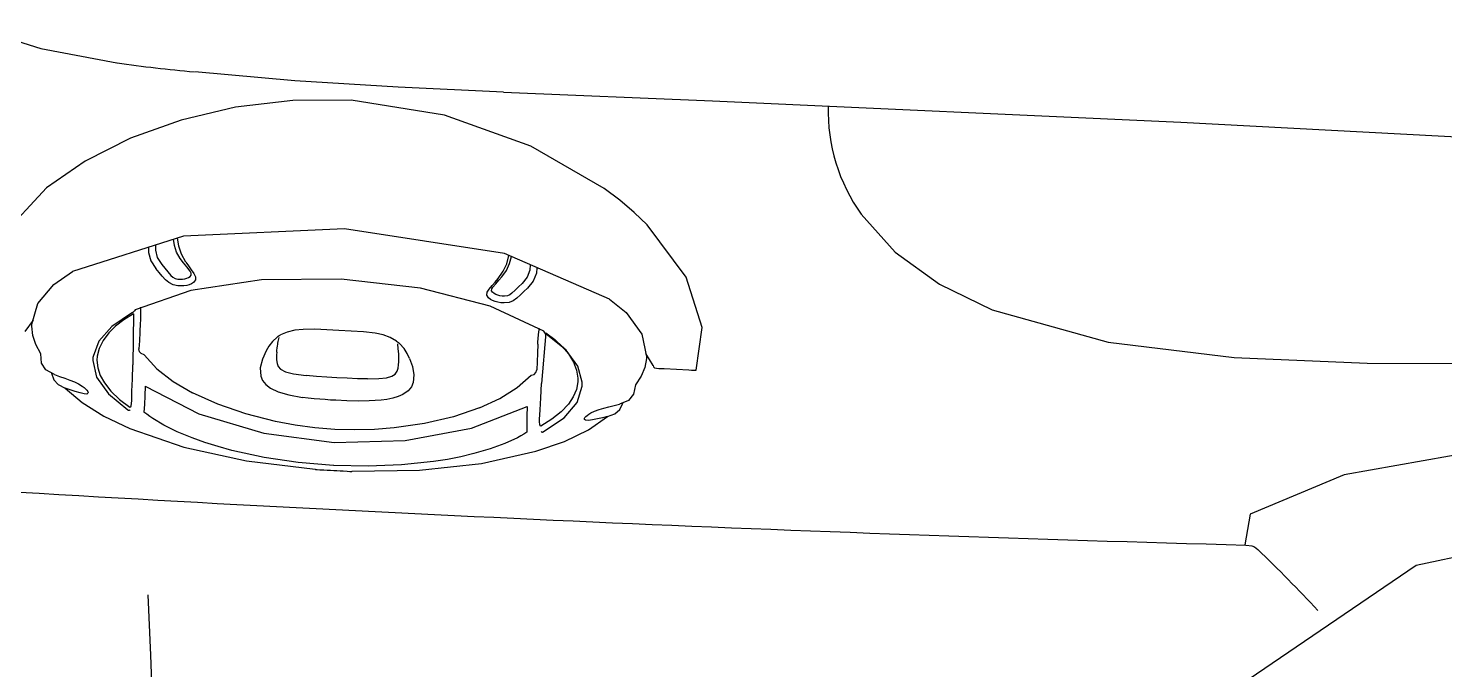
# Model space of a CAD drawing. Header units: millimetres. Extents: x 793 to 3159, y 750 to 2095.
# Drawn here: x 1316.5 to 1316.7007, y 992.8704 to 992.9613 of the extents above; entities that cross this region are included whole.
import ezdxf

# ---------------------------------------------------------------- set-up
doc = ezdxf.new("R2010")
doc.units = ezdxf.units.MM
doc.linetypes.add('XR-CASETA$0$CONTINUA', pattern=[0])
doc.layers.add('XR-CASETA$0$A-AUTOS', color=8, linetype='Continuous')

# ---------------------------------------------------------------- blocks, each defined once
blk = doc.blocks.new('XR-CASETA$0$A$C75246685')
for p, q in [((-4.831012972572466, -0.6136948384710479), (-4.851348362572366, -0.5158420484711144)), ((-4.893972562572457, -0.6466576384709981), (-4.890111792572383, -0.5802381084710931)), ((-4.859704072572526, -0.620457838471026), (-4.859524932572526, -0.6038742784710678)), ((-4.847519012572433, -0.6025687384710352), (-4.843881622572439, -0.6238066784710269)), ((-4.780651032572563, -0.6887058184709929), (-4.831012972572466, -0.6136948384710479)), ((-4.860594882572398, -0.6392835184710464), (-4.859704072572526, -0.6204587484710089)), ((-4.843881622572439, -0.6238066784710269), (-4.83837350257238, -0.6371526284710001)), ((-4.83837350257238, -0.6371526284710001), (-4.83406870257238, -0.6379645484710466)), ((-4.834027502572439, -0.637796088471049), (-4.833895362572433, -0.6368965884710464)), ((-4.83391611257241, -0.6369594584710115), (-4.833761692572465, -0.636593238471022)), ((-4.833759252572577, -0.6365886684710347), (-4.833385102572378, -0.6361162484710406)), ((-4.862889502572557, -0.6571541584710019), (-4.860594882572398, -0.6392835184710464)), ((-4.897388092572442, -0.7129811784709262), (-4.893972562572457, -0.6466576384709981)), ((-4.867579132572359, -0.6735347684710007), (-4.862889502572557, -0.6571541584710019)), ((-4.871263822572359, -0.6810040984709929), (-4.867579132572359, -0.6735347684710007)), ((-4.875814002572382, -0.6872493684709582), (-4.871263822572359, -0.6810040984709929)), ((-4.881214082572455, -0.6920227784709994), (-4.875814002572382, -0.6872493684709582)), ((-4.898820892572416, -0.7425926884709213), (-4.89738779257243, -0.7129811784709262)), ((-4.865301612572352, -0.7146237884709592), (-4.87243875257252, -0.7168784284709488)), ((-4.859240512572454, -0.7155208584709671), (-4.865301612572352, -0.7146237884709592)), ((-4.859298802572425, -0.7165524984709748), (-4.859279272572507, -0.716208878470951)), ((-4.859279272572507, -0.716208878470951), (-4.859260042572373, -0.7158649384709577)), ((-4.859260042572373, -0.7158649384709577), (-4.859240512572454, -0.7155211584709776)), ((-4.87243875257252, -0.7168784284709488), (-4.879885652572397, -0.7223512984709544)), ((-4.859498082572486, -0.7200560684709388), (-4.859298802572425, -0.7165523484709695)), ((-4.859519132572472, -0.7204277784709632), (-4.859497772572581, -0.7200562284709521)), ((-4.879885652572397, -0.7223512984709544), (-4.881664222572339, -0.7242005084709433)), ((-4.859969572572367, -0.7216396284709674), (-4.861667089346212, -0.7226239668155757)), ((-4.859969572572367, -0.7216396284709674), (-4.859746492572526, -0.7215674584709575)), ((-4.859746492572526, -0.7215674584709575), (-4.859615262572447, -0.7214165484709554)), ((-4.859615262572447, -0.7214165484709554), (-4.859561252572461, -0.7211707284709235)), ((-4.859561252572461, -0.7211707284709235), (-4.85954019257258, -0.7207993284709177)), ((-4.85954019257258, -0.7207993284709177), (-4.859519132572472, -0.7204277784709632)), ((-4.881664222572339, -0.7242005084709433), (-4.883396702572441, -0.7262253484709335)), ((-4.867490022572496, -0.7254027484709411), (-4.86439371257245, -0.723192368470933)), ((-4.86439371257245, -0.723192368470933), (-4.861249182572578, -0.7225368484709236)), ((-4.861249182572578, -0.7225368484709236), (-4.861214692572388, -0.7225385284709489)), ((-4.861214692572388, -0.7225385284709489), (-4.861179902572416, -0.7225403584709227)), ((-4.861179902572416, -0.7225403584709227), (-4.861145422572577, -0.7225423384709587)), ((-4.861145422572577, -0.7225423384709587), (-4.861110632572376, -0.7225446284709564)), ((-4.861110632572376, -0.7225446284709564), (-4.861076142572414, -0.7225470684709592)), ((-4.861076142572414, -0.7225470684709592), (-4.861041662572574, -0.7225498184709238)), ((-4.861041662572574, -0.7225498184709238), (-4.861006872572374, -0.7225527184709506)), ((-4.861006872572374, -0.7225527184709506), (-4.860972382572413, -0.7225556184709206)), ((-4.860972382572413, -0.7225556184709206), (-4.859689732572519, -0.7228124184709657)), ((-4.859689732572519, -0.7228124184709657), (-4.858435152572496, -0.7233454084709195)), ((-4.858435152572496, -0.7233454084709195), (-4.857215972572362, -0.7241532084709377)), ((-4.857215972572362, -0.7241532084709377), (-4.855906772572439, -0.7244054384709387)), ((-4.883396702572441, -0.7262253484709335), (-4.885071812572392, -0.7284085784709476)), ((-4.869383660913059, -0.7277421621758721), (-4.867490022572496, -0.7254027484709411)), ((-4.855906772572439, -0.7244054384709387), (-4.855036412572531, -0.72512229847095)), ((-4.855036412572531, -0.72512229847095), (-4.854495942572498, -0.7264072384709549)), ((-4.853737582572534, -0.7263568884709173), (-4.85463815257242, -0.7259320784709474)), ((-4.853128452572377, -0.727066418470912), (-4.853737582572534, -0.7263568884709173)), ((-4.869383660913059, -0.7277421621759288), (-4.875927832572528, -0.7425772784709181)), ((-4.854307652572401, -0.7271578184709427), (-4.854496252572403, -0.7264090684709288)), ((-4.854127592572581, -0.7279099284709503), (-4.854307652572401, -0.7271578184709427)), ((-4.853956092572502, -0.7286652384709384), (-4.854127592572581, -0.7279099284709503)), ((-4.852754612572538, -0.7281105784709611), (-4.853128452572377, -0.727066418470912)), ((-4.85090860257253, -0.730825878470938), (-4.852754612572538, -0.7281105784709611)), ((-4.852754612572538, -0.7281105784709611), (-4.852598662572404, -0.7288295684709567)), ((-4.885071812572392, -0.7284085784709476), (-4.891154882572549, -0.7387784584709323)), ((-4.853785802572361, -0.7293231884709428), (-4.853956092572502, -0.7286652384709384)), ((-4.853553862572539, -0.7299663484709243), (-4.853785802572361, -0.7293231884709428)), ((-4.853291722572407, -0.7305063584709331), (-4.853553862572539, -0.7299663484709243)), ((-4.852598662572404, -0.7288295684709567), (-4.852451572572476, -0.7295523784709133)), ((-4.852451572572476, -0.7295523784709133), (-4.852313632572418, -0.730278388470964)), ((-4.852313632572418, -0.730278388470964), (-4.852238562572551, -0.7308423584709374)), ((-4.859915862572393, -0.7323070484709149), (-4.862182712572462, -0.7339476784709121)), ((-4.85764871257254, -0.7316803684709328), (-4.859915862572393, -0.7323070484709149)), ((-4.859362582572543, -0.7324631484709414), (-4.858222752572487, -0.7322881284709127)), ((-4.858222752572487, -0.7322881284709127), (-4.857680452572482, -0.7322998784709114)), ((-4.857680452572482, -0.7322998784709114), (-4.856613252572402, -0.7325125884709394)), ((-4.857632232572427, -0.7316796084709551), (-4.85764871257254, -0.7316803684709328)), ((-4.857615752572542, -0.7316789984709259), (-4.857632232572427, -0.7316796084709551)), ((-4.857598972572418, -0.7316783884709537), (-4.857615752572542, -0.7316789984709259)), ((-4.857582492572532, -0.7316777784709246), (-4.857598972572418, -0.7316783884709537)), ((-4.857566012572419, -0.7316771684709522), (-4.857582492572532, -0.7316777784709246)), ((-4.857549532572534, -0.731676558470923), (-4.857566012572419, -0.7316771684709522)), ((-4.857533052572421, -0.7316759484709509), (-4.857549532572534, -0.731676558470923)), ((-4.857516572572536, -0.7316754884709269), (-4.857533052572421, -0.7316759484709509)), ((-4.857476902572556, -0.7316722784709384), (-4.857512602572455, -0.7316730484709241)), ((-4.857441192572537, -0.7316718284709225), (-4.857476902572556, -0.7316722784709384)), ((-4.857405492572411, -0.7316716684709093), (-4.857441192572537, -0.7316718284709225)), ((-4.857369782572392, -0.7316718284709225), (-4.857405492572411, -0.7316716684709093)), ((-4.857334082572493, -0.7316721284709331), (-4.857369782572392, -0.7316718284709225)), ((-4.857298682572377, -0.7316727384709623), (-4.857334082572493, -0.7316721284709331)), ((-4.857262972572584, -0.7316736584709532), (-4.857298682572377, -0.7316727384709623)), ((-4.857227572572469, -0.7316748784709546), (-4.857262972572584, -0.7316736584709532)), ((-4.857211092572583, -0.7316754884709269), (-4.857227572572469, -0.7316748784709546)), ((-4.85719461257247, -0.7316762484709614), (-4.857211092572583, -0.7316754884709269)), ((-4.857178132572357, -0.7316770084709391), (-4.85719461257247, -0.7316762484709614)), ((-4.857161652572471, -0.7316779284709299), (-4.857178132572357, -0.7316770084709391)), ((-4.857145172572358, -0.7316788484709207), (-4.857161652572471, -0.7316779284709299)), ((-4.857128692572473, -0.7316797584709605), (-4.857145172572358, -0.7316788484709207)), ((-4.85711221257236, -0.7316806784709513), (-4.857128692572473, -0.7316797584709605)), ((-4.857095432572463, -0.7316815884709343), (-4.85711221257236, -0.7316806784709513)), ((-4.854775792572468, -0.7324181284709255), (-4.857095432572463, -0.7316815884709343)), ((-4.853115332572428, -0.7307929184709395), (-4.853291722572407, -0.7305063584709331)), ((-4.852944432572372, -0.7310289684709517), (-4.853115332572428, -0.7307929184709395)), ((-4.852782382572398, -0.7312105484709548), (-4.852944432572372, -0.7310289684709517)), ((-4.852661832572379, -0.7313179784709121), (-4.852782382572398, -0.7312105484709548)), ((-4.852526032572427, -0.7313950284709279), (-4.852661832572379, -0.7313179784709121)), ((-4.852381072572483, -0.7313986884709323), (-4.852526032572427, -0.7313950284709279)), ((-4.852263892572523, -0.7312302384709426), (-4.852381072572483, -0.7313986884709323)), ((-4.852238562572551, -0.7308423584709374), (-4.852263892572523, -0.7312302384709426)), ((-4.849283232572474, -0.7342433884709579), (-4.85090860257253, -0.730825878470938)), ((-4.862182712572462, -0.7339476784709121), (-4.864355262572531, -0.7365790484709294)), ((-4.862691742572566, -0.7344632684709325), (-4.861658112572398, -0.7336031284709464)), ((-4.861658112572398, -0.7336031284709464), (-4.860511572572363, -0.7329032084709582)), ((-4.860511572572363, -0.7329032084709582), (-4.859362582572543, -0.7324631484709414)), ((-4.856613252572402, -0.7325125884709394), (-4.855566502572514, -0.7329697384709278)), ((-4.855566502572514, -0.7329697384709278), (-4.854547522572489, -0.7336661484709169)), ((-4.852613012572533, -0.7342858084709576), (-4.854775792572468, -0.7324181284709255)), ((-4.854547522572489, -0.7336661484709169), (-4.853468722572528, -0.7346993184709448)), ((-4.850672702572523, -0.7372321284709358), (-4.852613012572533, -0.7342858084709576)), ((-4.847898962572458, -0.7382941384709341), (-4.849283232572474, -0.7342433884709579)), ((-4.864692172572517, -0.7368039684709231), (-4.863705842572358, -0.7355313884709461)), ((-4.863705842572358, -0.7355313884709461), (-4.862691742572566, -0.7344632684709325)), ((-4.853468722572528, -0.7346993184709448), (-4.852440892572417, -0.7360071484709181)), ((-4.852440892572417, -0.7360071484709181), (-4.851472262572428, -0.7375823184709418)), ((-4.873909667510929, -0.7380022589040607), (-4.873136082572387, -0.7380886084709175)), ((-4.873136082572387, -0.7380886084709175), (-4.872023102572371, -0.7385518584709132)), ((-4.864910982572496, -0.7370546684709041), (-4.868511752572545, -0.7446738384709022)), ((-4.865088292572522, -0.7377541284709253), (-4.865325102572455, -0.7377159884709102)), ((-4.864779142572501, -0.7377999084709188), (-4.865088292572522, -0.7377541284709253)), ((-4.864762662572388, -0.7369834084709339), (-4.864910982572496, -0.7370546684709041)), ((-4.86442056257249, -0.7378469084709139), (-4.864779142572501, -0.7377999084709188)), ((-4.864624422572546, -0.7368898784709188), (-4.864762662572388, -0.7369834084709339)), ((-4.864692172572517, -0.7368039684709231), (-4.85750528257256, -0.7374321684709173)), ((-4.864506012572406, -0.7367826084709179), (-4.864624422572546, -0.7368898784709188)), ((-4.864493802572382, -0.7367693284709559), (-4.864506012572406, -0.7367826084709179)), ((-4.864482212572397, -0.7367562084709505), (-4.864493802572382, -0.7367693284709559)), ((-4.864470922572422, -0.7367433884709556), (-4.864482212572397, -0.7367562084709505)), ((-4.864460242572363, -0.7367307284709171), (-4.864470922572422, -0.7367433884709556)), ((-4.864450472572457, -0.736718368470946), (-4.864460242572363, -0.7367307284709171)), ((-4.864441012572456, -0.7367063084709287), (-4.864450472572457, -0.736718368470946)), ((-4.864431852572465, -0.7366944084709246), (-4.864441012572456, -0.7367063084709287)), ((-4.864423312572511, -0.7366828084709311), (-4.864431852572465, -0.7366944084709246)), ((-4.864414462572426, -0.7366695384709204), (-4.864423312572511, -0.7366828084709311)), ((-4.863851102572539, -0.7379073284709251), (-4.86442056257249, -0.7378469084709139)), ((-4.864405612572568, -0.7366561084709531), (-4.864414462572426, -0.7366695384709204)), ((-4.864396452572577, -0.7366428384709423), (-4.864405612572568, -0.7366561084709531)), ((-4.864387602572492, -0.7366295584709235), (-4.864396452572577, -0.7366428384709423)), ((-4.864378452572395, -0.7366162784709048), (-4.864387602572492, -0.7366295584709235)), ((-4.864369602572537, -0.7366030084709508), (-4.864378452572395, -0.7366162784709048)), ((-4.864360752572451, -0.736589728470932), (-4.864369602572537, -0.7366030084709508)), ((-4.864351592572461, -0.7365766084709265), (-4.864360752572451, -0.736589728470932)), ((-4.86339975257249, -0.7379412084709145), (-4.863851102572539, -0.7379073284709251)), ((-4.86306131257254, -0.7379584484709483), (-4.86339975257249, -0.7379412084709145)), ((-4.863062532572371, -0.7379581384709298), (-4.861800632572453, -0.7380118484709044)), ((-4.861800632572453, -0.7380118484709044), (-4.860593352572437, -0.7380635784709569)), ((-4.860593352572437, -0.7380635784709569), (-4.859440092572527, -0.7381134784709218)), ((-4.859046422572533, -0.7382276084709077), (-4.859437962572541, -0.7381153084709525)), ((-4.85879251257245, -0.7384996784709017), (-4.859046422572533, -0.7382276084709077)), ((-4.855481352572383, -0.7375556184709069), (-4.85750528257256, -0.7374321684709173)), ((-4.853777252572512, -0.7376735684709104), (-4.855481352572383, -0.7375556184709069)), ((-4.852407932572418, -0.7377867884709133), (-4.853777252572512, -0.7376735684709104)), ((-4.852097262572557, -0.7377892284709163), (-4.852407932572418, -0.7377867884709133)), ((-4.85163828257248, -0.7377408584709145), (-4.852097262572557, -0.7377892284709163)), ((-4.851472262572428, -0.7375823184709418), (-4.85163828257248, -0.7377408584709145)), ((-4.850715732572438, -0.7375588184709443), (-4.850682462572535, -0.7375293684709447)), ((-4.850682462572535, -0.7375293684709447), (-4.850656222572411, -0.7374988484709492)), ((-4.850663542572534, -0.7372403684709355), (-4.850668122572528, -0.7372299884709435)), ((-4.850658972572432, -0.7372505884709142), (-4.850663542572534, -0.7372403684709355)), ((-4.850654082572532, -0.7372609684709062), (-4.850658972572432, -0.7372505884709142)), ((-4.850656222572411, -0.7374988484709492), (-4.850636692572493, -0.7374675684709189)), ((-4.850649512572431, -0.7372713384709471), (-4.850654082572532, -0.7372609684709062)), ((-4.850644932572436, -0.7372817184709392), (-4.850649512572431, -0.7372713384709471)), ((-4.850640352572441, -0.7372919384709178), (-4.850644932572436, -0.7372817184709392)), ((-4.850635772572446, -0.7373023184709098), (-4.850640352572441, -0.7372919384709178)), ((-4.850636692572493, -0.7374675684709189), (-4.850623572572545, -0.7374358284709217)), ((-4.850630892572439, -0.7373126984709586), (-4.850635772572446, -0.7373023184709098)), ((-4.850620822572523, -0.7373422984709066), (-4.850630892572439, -0.7373126984709586)), ((-4.850623572572545, -0.7374358284709217), (-4.850616852572443, -0.7374042484709378)), ((-4.850615942572516, -0.7373728184709023), (-4.850620822572523, -0.7373422984709066)), ((-4.850616852572443, -0.7374042484709378), (-4.850615942572516, -0.7373728184709023)), ((-4.846220182572436, -0.7459953984709103), (-4.847898962572458, -0.7382941384709341)), ((-4.891154882572549, -0.7387784584709323), (-4.895596402572323, -0.7509731284709176)), ((-4.874326778174236, -0.7389478155795075), (-4.873583472572476, -0.7390152684709222)), ((-4.873583472572476, -0.7390152684709222), (-4.872590122572432, -0.7394103184709309)), ((-4.872590122572432, -0.7394103184709309), (-4.871696562572537, -0.7401291584709213)), ((-4.872023102572371, -0.7385518584709132), (-4.871016332572366, -0.7393793484709194)), ((-4.871696562572537, -0.7401291584709213), (-4.871224152572381, -0.7406099684709205)), ((-4.871016332572366, -0.7393793484709194), (-4.870542692572485, -0.7398735784709345)), ((-4.870542692572485, -0.7398735784709345), (-4.870076392572514, -0.7403708584709251)), ((-4.870076392572514, -0.7403708584709251), (-4.869618012572459, -0.7408707384709317)), ((-4.858676542572425, -0.7389314984709188), (-4.85879251257245, -0.7384996784709017)), ((-4.856929412572412, -0.7409224684709274), (-4.858675632572499, -0.7389313484709135)), ((-4.854265232572402, -0.7394873784709546), (-4.852902922572525, -0.7395372684709117)), ((-4.851223852572388, -0.7473952484708946), (-4.854265232572402, -0.7394873784709546)), ((-4.852902922572525, -0.7395372684709117), (-4.851680392572575, -0.7395691684709221)), ((-4.851680392572575, -0.7395691684709221), (-4.850599462572403, -0.7395810684709261)), ((-4.850599462572403, -0.7395810684709261), (-4.850335172572499, -0.7400008384709338)), ((-4.850335172572499, -0.7400008384709338), (-4.850076692572542, -0.7404427284709243)), ((-4.874504182572422, -0.7422858384709059), (-4.875663391969737, -0.7419778126714222)), ((-4.874504792572566, -0.7418640884709192), (-4.875502195920375, -0.741612394057455)), ((-4.873546842572409, -0.7423044584709544), (-4.874504792572566, -0.7418640884709192)), ((-4.873430572572373, -0.7427904484709132), (-4.874504182572422, -0.7422858384709059)), ((-4.872649932572472, -0.7429599684708991), (-4.873546842572409, -0.7423044584709544)), ((-4.871224152572381, -0.7406099684709205), (-4.870758762572564, -0.7410927584709555)), ((-4.870758762572564, -0.7410927584709555), (-4.870300082572498, -0.7415772184709511)), ((-4.870300082572498, -0.7415772184709511), (-4.870079742572557, -0.7418707984708988)), ((-4.870079742572557, -0.7418707984708988), (-4.869943942572376, -0.7422176284709109)), ((-4.869943942572376, -0.7422176284709109), (-4.869896942572381, -0.7426154284709412)), ((-4.869617402572544, -0.7408707384709317), (-4.869244482572526, -0.7413889284709115)), ((-4.869244482572526, -0.7413889284709115), (-4.869023532572442, -0.7419882884709353)), ((-4.869023532572442, -0.7419882884709353), (-4.868946012572564, -0.7426935584709043)), ((-4.855394682572409, -0.7433847784709258), (-4.856929412572412, -0.7409224684709274)), ((-4.850076692572542, -0.7404427284709243), (-4.849824312572422, -0.7409061384709333)), ((-4.849824622572555, -0.7409058384709227), (-4.849016512572575, -0.7426746284709509)), ((-4.898820892572416, -0.7425923884709107), (-4.899607032572362, -0.7575055684709185)), ((-4.875927832572528, -0.7425772784709181), (-4.879576202572366, -0.7652234584708993)), ((-4.872414642572379, -0.7435211884709076), (-4.873430572572373, -0.7427904484709132)), ((-4.872157992572396, -0.743389808470937), (-4.872649932572472, -0.7429599684708991)), ((-4.871912632572388, -0.7439462984709451), (-4.872414642572379, -0.7435211884709076)), ((-4.871673072572434, -0.7438208684709195), (-4.872157992572396, -0.743389808470937)), ((-4.87141794257252, -0.744371558470931), (-4.871912632572388, -0.7439462984709451)), ((-4.871195772572377, -0.7442529984708984), (-4.871673072572434, -0.7438208684709195)), ((-4.870929052572478, -0.7447969784709301), (-4.87141794257252, -0.744371558470931)), ((-4.870933012572436, -0.7444190184709499), (-4.871195472572367, -0.7442529984708984)), ((-4.870685822572455, -0.7444374784709283), (-4.870933012572436, -0.7444190184709499)), ((-4.870459992572363, -0.7443003084709119), (-4.870685822572455, -0.7444374784709283)), ((-4.870296112572418, -0.7440976684709142), (-4.870459992572363, -0.7443003084709119)), ((-4.870157262572433, -0.7438574984709306), (-4.870296112572418, -0.7440976684709142)), ((-4.870046172572414, -0.7435837484709112), (-4.870157262572433, -0.7438574984709306)), ((-4.869964392572569, -0.7432819284709069), (-4.870046172572414, -0.7435837484709112)), ((-4.869913422572494, -0.7429575284709529), (-4.869964392572569, -0.7432819284709069)), ((-4.869896942572381, -0.7426154284709412), (-4.869913422572494, -0.7429575284709529)), ((-4.869285982572479, -0.7443086984709169), (-4.869465422572488, -0.744619818470909)), ((-4.869141942572355, -0.743953628470905), (-4.869285982572479, -0.7443086984709169)), ((-4.869035432572558, -0.743561928470939), (-4.869141942572355, -0.743953628470905)), ((-4.868968602572409, -0.7431398784709417), (-4.869035432572558, -0.743561928470939)), ((-4.868946012572564, -0.7426935584709043), (-4.868968602572409, -0.7431398784709417)), ((-4.854086702572544, -0.7462494584709419), (-4.855394682572409, -0.7433847784709258)), ((-4.849016512572575, -0.7426746284709509), (-4.848273102572534, -0.7447638684709262)), ((-4.868511752572545, -0.7446738384709022), (-4.871096592572371, -0.7545171284708942)), ((-4.870482572572541, -0.7450853684709103), (-4.870929052572478, -0.7447969784709301)), ((-4.87006662257238, -0.7451198584709289), (-4.870482572572541, -0.7450853684709103)), ((-4.869677522572488, -0.7448801384709043), (-4.87006662257238, -0.7451198584709289)), ((-4.869465422572488, -0.744619818470909), (-4.869677522572488, -0.7448801384709043)), ((-4.854087922572375, -0.7462494584709419), (-4.852861422572573, -0.7499698584709052)), ((-4.848273102572534, -0.7447638684709262), (-4.847611792572592, -0.7471118884709256)), ((-4.845306182572472, -0.7547980484709172), (-4.846220182572436, -0.7459953984709103)), ((-4.849514252572474, -0.7567922184709062), (-4.851223852572388, -0.7473952484708946)), ((-4.847611792572592, -0.7471118884709256), (-4.847193392572421, -0.748935618470938)), ((-4.852861422572573, -0.7499698584709052), (-4.851937962572378, -0.7540386184709007)), ((-4.847193392572421, -0.748935618470938), (-4.846829012572584, -0.7508486184709398)), ((-4.895596402572323, -0.7509731284709176), (-4.897794892572505, -0.7642027984709046)), ((-4.846829012572584, -0.7508486184709398), (-4.846522312572574, -0.7528357684709306)), ((-4.851937962572378, -0.7540386184709007), (-4.851339812572519, -0.7583576184709102)), ((-4.846522312572574, -0.7528357684709306), (-4.846066382572531, -0.7573621284709305)), ((-4.871096592572371, -0.7545171284708942), (-4.872457982572427, -0.7657349384708994)), ((-4.861879672572398, -0.7564501184708945), (-4.862594392572532, -0.7568968884708909)), ((-4.861162202572472, -0.7561246484708875), (-4.861879672572398, -0.7564501184708945)), ((-4.861161902572462, -0.7561246484708875), (-4.860000402572381, -0.7557338684709123)), ((-4.860000402572381, -0.7557338684709123), (-4.858840732572502, -0.7555376384709405)), ((-4.858840732572502, -0.7555376384709405), (-4.857748202572452, -0.7556281284709315)), ((-4.857748202572452, -0.7556281284709315), (-4.857131442572494, -0.7558760784708909)), ((-4.857131442572494, -0.7558760784708909), (-4.856549162572378, -0.7563457484709204)), ((-4.856549162572378, -0.7563457484709204), (-4.856035252572496, -0.7571033484709063)), ((-4.845220122572413, -0.7643610384709234), (-4.845306182572472, -0.7547980484709172)), ((-4.899607032572362, -0.7575055684709185), (-4.900596712572336, -0.7721338584708805)), ((-4.863630462572358, -0.7579578384709009), (-4.864140412572509, -0.7588547484708954)), ((-4.863630772572491, -0.7579578384709009), (-4.863517852572499, -0.7578061684709212)), ((-4.863517852572499, -0.7578061684709212), (-4.863402502572511, -0.7576627284709332)), ((-4.863402502572511, -0.7576627284709332), (-4.863285002572523, -0.7575272284709343)), ((-4.862594392572532, -0.7568968884708909), (-4.863285002572523, -0.7575272284709343)), ((-4.862537632572526, -0.7577121684709311), (-4.863243502572573, -0.7577820584708946)), ((-4.861833892572462, -0.7576587684709182), (-4.862537632572526, -0.7577121684709311)), ((-4.861136872572501, -0.7576346584708915), (-4.861833892572462, -0.7576587684709182)), ((-4.860701082572518, -0.7576416784708897), (-4.861136872572501, -0.7576346584708915)), ((-4.860247892572374, -0.7576749384708991), (-4.860701082572518, -0.7576416784708897)), ((-4.85980234257238, -0.7577493984709065), (-4.860247892572374, -0.7576749384708991)), ((-4.859348242572536, -0.7579071784709015), (-4.85980234257238, -0.7577493984709065)), ((-4.858957312572442, -0.758187788470906), (-4.859348242572536, -0.7579071784709015)), ((-4.858650602572538, -0.7586493684708842), (-4.858957312572442, -0.758187788470906)), ((-4.856035252572496, -0.7571033484709063), (-4.855758452572559, -0.7577675584709312)), ((-4.855758452572559, -0.7577675584709312), (-4.855539342572569, -0.7585370584709209)), ((-4.851339812572519, -0.7583576184709102), (-4.851141142572373, -0.7611389884708899)), ((-4.849290862572502, -0.7668625584708764), (-4.849514252572474, -0.7567922184709062)), ((-4.846066382572531, -0.7573621284709305), (-4.845911962572586, -0.7620862584709301)), ((-4.864501132572398, -0.7598552684708864), (-4.864747412572455, -0.7609558784709236)), ((-4.864140412572509, -0.7588547484708954), (-4.864501132572398, -0.7598552684708864)), ((-4.858435152572496, -0.7593907884709381), (-4.858650602572538, -0.7586493684708842)), ((-4.858323762572467, -0.7604958284709085), (-4.858435152572496, -0.7593907884709381)), ((-4.855539342572569, -0.7585370584709209), (-4.855376982572465, -0.7593854484709084)), ((-4.855376982572465, -0.7593854484709084), (-4.855275672572474, -0.7601949284708951)), ((-4.855275672572474, -0.7601949284708951), (-4.855210972572535, -0.7610268384708831)), ((-4.864747412572455, -0.7609558784709236), (-4.864958282572501, -0.7626303784709024)), ((-4.858304842572465, -0.7620758784708812), (-4.858332922572457, -0.7635246984708886)), ((-4.858304842572465, -0.7620758784708812), (-4.858323762572467, -0.7604958284709085)), ((-4.855210972572535, -0.7610268384708831), (-4.855176792572479, -0.7618697284708844)), ((-4.855176792572479, -0.7618697284708844), (-4.855167332572476, -0.7634455084708806)), ((-4.851141142572373, -0.7611389884708899), (-4.851083772572451, -0.7639557584709279)), ((-4.845911962572586, -0.7620862584709301), (-4.84605722257254, -0.7669617384708829)), ((-4.897794892572505, -0.7642027984709046), (-4.89781686257254, -0.7724648284708735)), ((-4.865080352572363, -0.7643927684709128), (-4.865174962572496, -0.7661237284708875)), ((-4.864958282572501, -0.7626303784709024), (-4.865080352572363, -0.7643927684709128)), ((-4.858332922572457, -0.7635246984708886), (-4.858395482572519, -0.7649758084708936)), ((-4.855167332572476, -0.7634455084708806), (-4.855207922572503, -0.7650240284708901)), ((-4.851083772572451, -0.7639557584709279), (-4.851173192572446, -0.7667841284709028)), ((-4.845210052572497, -0.7643807184709033), (-4.845219822572403, -0.7643610384709234)), ((-4.845202122572459, -0.7644007084709017), (-4.845210052572497, -0.7643807184709033)), ((-4.8451960125725, -0.7644208484709055), (-4.845202122572459, -0.7644007084709017)), ((-4.84519174257241, -0.7644411384709145), (-4.8451960125725, -0.7644208484709055)), ((-4.84518900257251, -0.7644614384709314), (-4.84519174257241, -0.7644411384709145)), ((-4.845191442572398, -0.7645236884709165), (-4.84518900257251, -0.7645027884708782)), ((-4.845188082572462, -0.7644820384709022), (-4.84518900257251, -0.7644614384709314)), ((-4.84518900257251, -0.7645027884708782), (-4.845188082572462, -0.7644820384709022)), ((-4.879576202572366, -0.7652234584708993), (-4.878672882572459, -0.7880678484708881)), ((-4.872457982572427, -0.7657349384708994), (-4.872411592572347, -0.7770168284709201)), ((-4.865174962572496, -0.7661249484708891), (-4.865280852572481, -0.7678142484708986)), ((-4.858470252572373, -0.766427688470884), (-4.858565462572528, -0.7678778784708982)), ((-4.858395482572519, -0.7649758084708936), (-4.858469942572468, -0.7664270784709118)), ((-4.855207922572503, -0.7650240284708901), (-4.855285742572391, -0.766601788470922)), ((-4.845322362572574, -0.7665119084709034), (-4.845295812572544, -0.7660665084709138)), ((-4.845295812572544, -0.7660665084709138), (-4.84527017257244, -0.7656378884708773)), ((-4.84527017257244, -0.7656378884708773), (-4.845233862572398, -0.7650626384708801)), ((-4.845233862572398, -0.7650626384708801), (-4.845205472572502, -0.7646637684709106)), ((-4.845205472572502, -0.7646637684709106), (-4.845191442572398, -0.7645236884709165)), ((-4.865280852572481, -0.7678142484708986), (-4.865365392572471, -0.7695384984708938)), ((-4.858565462572528, -0.7678778784708982), (-4.858672882572476, -0.7693266984709056)), ((-4.855386752572372, -0.7681064584708964), (-4.855449012572421, -0.7688562784709064)), ((-4.855332732572492, -0.7673558784709087), (-4.855386752572372, -0.7681064584708964)), ((-4.855285742572391, -0.7666046884708921), (-4.855332732572492, -0.7673558784709087)), ((-4.851173492572456, -0.7667890084709086), (-4.851414892572506, -0.7696097484709128)), ((-4.850689182572409, -0.7768517284709163), (-4.849290862572502, -0.7668625584708764)), ((-4.84605722257254, -0.766965708470906), (-4.846499112572587, -0.7719696784709243)), ((-4.845458772572441, -0.7689133384709237), (-4.845428252572559, -0.7683481584709001)), ((-4.845428252572559, -0.7683481584709001), (-4.845402312572446, -0.7678890184709247)), ((-4.845402312572446, -0.7678890184709247), (-4.845375762572416, -0.7674274384708895)), ((-4.845375762572416, -0.7674274384708895), (-4.845348912572376, -0.7669654084708953)), ((-4.845348912572376, -0.7669650984708767), (-4.845322362572574, -0.7665119084709034)), ((-4.865365392572471, -0.7695384984708938), (-4.865359282572512, -0.7711910184708871)), ((-4.858672882572476, -0.7693266984709056), (-4.858813872572568, -0.7707700284708779)), ((-4.855622042572463, -0.7705005584709), (-4.855730072572555, -0.771318588470905)), ((-4.85552896257252, -0.7696794884709277), (-4.855622042572463, -0.7705005584709)), ((-4.855449012572421, -0.7688562784709064), (-4.85552896257252, -0.7696794884709277)), ((-4.851414892572506, -0.7696097484709128), (-4.851800932572472, -0.7724043984709112)), ((-4.846767672572581, -0.7793237984708697), (-4.845524382572534, -0.7695728284708993)), ((-4.845524382572534, -0.7695728284708993), (-4.845512482572416, -0.7695569584709291)), ((-4.845512482572416, -0.7695569584709291), (-4.8455024125725, -0.7695407784708835)), ((-4.8455024125725, -0.7695407784708835), (-4.845493872572546, -0.7695242984708841)), ((-4.845493872572546, -0.7695242984708841), (-4.845487462572577, -0.7695073684709258)), ((-4.845487462572577, -0.7695073684709258), (-4.845482882572582, -0.7694901284708922)), ((-4.845482882572582, -0.7694901284708922), (-4.84547983257255, -0.7694724284708911)), ((-4.84547983257255, -0.7694724284708911), (-4.845478302572587, -0.7694544184709287)), ((-4.845478612572492, -0.7694361084708988), (-4.845476472572387, -0.7693019784709066)), ((-4.845478302572587, -0.7694544184709287), (-4.845478612572492, -0.7694361084708988)), ((-4.845476472572387, -0.7693019784709066), (-4.845458772572441, -0.7689133384709237)), ((-4.900596712572336, -0.7721338584708805), (-4.901935212572539, -0.7863152284708974)), ((-4.89781686257254, -0.7724648284708735), (-4.896897372572425, -0.7805528984709156)), ((-4.865359282572512, -0.7711910184708871), (-4.865247892572484, -0.7723511484709036)), ((-4.865247892572484, -0.7723511484709036), (-4.865005282572496, -0.7734178884709025)), ((-4.859055882572534, -0.7725614084709207), (-4.858813872572568, -0.7707700284708779)), ((-4.856090182572528, -0.7732706384709048), (-4.855730072572555, -0.771318588470905)), ((-4.851800932572472, -0.7724043984709112), (-4.852323392572429, -0.7751496084709119)), ((-4.846499112572587, -0.7719696784709243), (-4.847238252572537, -0.7767841284708937)), ((-4.865005282572496, -0.7734178884709025), (-4.864592992572511, -0.7743906384709192)), ((-4.864498992572521, -0.7745537484708791), (-4.864593292572522, -0.7743921584708744)), ((-4.860129492572355, -0.7747307584708949), (-4.859743442572494, -0.7744113884708952)), ((-4.859743442572494, -0.7744113884708952), (-4.859354342572373, -0.7737184884709052)), ((-4.859354342572373, -0.7737184884709052), (-4.859055882572534, -0.7725614084709207)), ((-4.85653390257255, -0.7747547084709084), (-4.856090182572528, -0.7732706384709048)), ((-4.864401032572573, -0.7747077184709213), (-4.864498992572521, -0.7745537484708791)), ((-4.864300022572365, -0.7748538884709149), (-4.864401032572573, -0.7747077184709213)), ((-4.864299412572449, -0.7748525184709081), (-4.863686922572355, -0.7755466384708996)), ((-4.864034522572523, -0.7746405784709225), (-4.864227692572398, -0.7746024284708996)), ((-4.863841342572528, -0.7746782684709217), (-4.864034522572523, -0.7746405784709225)), ((-4.863647862572519, -0.7747150384708732), (-4.863841342572528, -0.7746782684709217)), ((-4.863686922572355, -0.7755466384708996), (-4.863028352572541, -0.7760604084708973)), ((-4.863447362572401, -0.7747521184709001), (-4.863647862572519, -0.7747150384708732)), ((-4.863246552572376, -0.774787668470907), (-4.863447362572401, -0.7747521184709001)), ((-4.863045752572474, -0.7748212384708778), (-4.863246552572376, -0.774787668470907)), ((-4.862746982572502, -0.7748673184708821), (-4.863045752572474, -0.7748212384708778)), ((-4.863028352572541, -0.7760604084708973), (-4.862353002572376, -0.7764536284708754)), ((-4.862448522572435, -0.774907298470879), (-4.862746982572502, -0.7748673184708821)), ((-4.862150362572378, -0.7749402584708776), (-4.862448522572435, -0.774907298470879)), ((-4.862353002572376, -0.7764536284708754), (-4.861162202572472, -0.7769783784708864)), ((-4.862150362572378, -0.7749402584708776), (-4.861795142572532, -0.774968178470914)), ((-4.861795142572532, -0.774968178470914), (-4.861423432572451, -0.7749811484709141)), ((-4.861423432572451, -0.7749811484709141), (-4.861048072572543, -0.7749707784708733)), ((-4.861048072572543, -0.7749707784708733), (-4.860569852572438, -0.7749005884708993)), ((-4.860569852572438, -0.7749005884708993), (-4.860129492572355, -0.7747307584708949)), ((-4.858149512572367, -0.7769707484709159), (-4.857577002572384, -0.7765218284709193)), ((-4.857577002572384, -0.7765218284709193), (-4.857052402572548, -0.7758380884709198)), ((-4.857052402572548, -0.7758380884709198), (-4.85653390257255, -0.7747547084709084)), ((-4.852323392572429, -0.7751496084709119), (-4.853422642572581, -0.7793837684708649)), ((-4.872411592572347, -0.7770168284709201), (-4.870987952572363, -0.7870416984708584)), ((-4.861162202572472, -0.7769783784708864), (-4.859937842572549, -0.7772798884708721)), ((-4.859937842572549, -0.7772798884708721), (-4.858763822572541, -0.7772214484708968)), ((-4.858763822572541, -0.7772214484708968), (-4.858149512572367, -0.7769707484709159)), ((-4.853486422572472, -0.7860243984709144), (-4.850689182572409, -0.7768517284709163)), ((-4.847238252572537, -0.7767841284708937), (-4.848269442572586, -0.7813565784709056)), ((-4.896897372572425, -0.7805528984709156), (-4.895128572572388, -0.7882739984708849)), ((-4.853422642572581, -0.7793837684708649), (-4.854816382572494, -0.7833368684709116)), ((-4.848783972572505, -0.7881867184708824), (-4.846767672572581, -0.7793237984708697)), ((-4.848269442572586, -0.7813565784709056), (-4.848827302572432, -0.7833278584708694)), ((-4.854816382572494, -0.7833368684709116), (-4.856469822572421, -0.7869135284708761)), ((-4.848827302572432, -0.7833278584708694), (-4.849434602572387, -0.7852139984708799)), ((-4.87337045257243, -0.7866144484708855), (-4.87290475257248, -0.7863764184708942)), ((-4.87290475257248, -0.7863764184708942), (-4.872465002572539, -0.7863922884708643)), ((-4.872465002572539, -0.7863922884708643), (-4.872114042572433, -0.7866644984709126)), ((-4.857433562572509, -0.7935837484708657), (-4.853486422572472, -0.7860243984709144)), ((-4.849434602572387, -0.7852139984708799), (-4.850085542572401, -0.7869989784709049)), ((-4.895128572572388, -0.7882739984708849), (-4.892589512572499, -0.7954749284708953)), ((-4.878672882572459, -0.7880678484708881), (-4.873767891820306, -0.8037862588485324)), ((-4.876109412572418, -0.7883434284708813), (-4.877245572572406, -0.7887212284709051)), ((-4.875530492572465, -0.7885547584708946), (-4.876411832572444, -0.7890602884708926)), ((-4.875003752572523, -0.7877268184708726), (-4.876109412572418, -0.7883434284708813)), ((-4.87491251257245, -0.7880832584708913), (-4.875530492572465, -0.7885547584708946)), ((-4.875003752572523, -0.7877268184708726), (-4.874452302572422, -0.7873575584708591)), ((-4.874311312572559, -0.787589028470876), (-4.87491251257245, -0.7880832584708913)), ((-4.874452302572422, -0.7873575584708591), (-4.873907872572431, -0.7869866184708771)), ((-4.873694242572468, -0.7871161584708659), (-4.874311312572559, -0.787589028470876)), ((-4.873907872572431, -0.7869866184708771), (-4.87337045257243, -0.7866144484708855)), ((-4.873409822572398, -0.7869786784708879), (-4.873694242572468, -0.7871161584708659)), ((-4.873161102572453, -0.7869905784708922), (-4.873409822572398, -0.7869786784708879)), ((-4.872956332572471, -0.7871491184708646), (-4.873161102572453, -0.7869905784708922)), ((-4.872816252572534, -0.7873734284708861), (-4.872956332572471, -0.7871491184708646)), ((-4.872707612572526, -0.7876242784708724), (-4.872816252572534, -0.7873734284708861)), ((-4.872630402572552, -0.7879007684709052), (-4.872707612572526, -0.7876242784708724)), ((-4.872584632572512, -0.7882028884708632), (-4.872630402572552, -0.7879007684709052)), ((-4.872595612572353, -0.7888745884708613), (-4.872572722572499, -0.7885282084708649)), ((-4.872572722572499, -0.7885282084708649), (-4.872584632572512, -0.7882028884708632)), ((-4.872114042572433, -0.7866644984709126), (-4.871928192572454, -0.7869562484708866)), ((-4.871928192572454, -0.7869562484708866), (-4.871787512572495, -0.787281418470883)), ((-4.871787512572495, -0.787281418470883), (-4.87168893257251, -0.7876380084709069)), ((-4.87168893257251, -0.7876380084709069), (-4.871630652572433, -0.7880268084709029)), ((-4.871613862572417, -0.7884493184708674), (-4.871640722572351, -0.7889072384708982)), ((-4.871630652572433, -0.7880268084709029), (-4.871613862572417, -0.7884493184708674)), ((-4.870987952572363, -0.7870416984708584), (-4.868294462572407, -0.7949463584708667)), ((-4.85810373257243, -0.7896314184708615), (-4.856468902572373, -0.7869136784708815)), ((-4.851460052572406, -0.7957985684708718), (-4.848783972572505, -0.7881867184708824)), ((-4.850085542572401, -0.7869989784709049), (-4.85097086257258, -0.7891046884708715)), ((-4.877245572572406, -0.7887212284709051), (-4.878418435460844, -0.7888832433046389)), ((-4.877341092572464, -0.7893508084708571), (-4.878241928534578, -0.7894488729749867)), ((-4.876411832572444, -0.7890602884708926), (-4.877341092572464, -0.7893508084708571)), ((-4.874159032572492, -0.7907295984709038), (-4.873634122572525, -0.7902963984708721)), ((-4.873634122572525, -0.7902963984708721), (-4.873115942572553, -0.7898606084708888)), ((-4.873115942572553, -0.7898606084708888), (-4.872860502572506, -0.7895885384708948)), ((-4.872860502572506, -0.7895885384708948), (-4.872685032572347, -0.7892540684709104)), ((-4.872685032572347, -0.7892540684709104), (-4.872595612572353, -0.7888745884708613)), ((-4.872099702572426, -0.7901825684708969), (-4.872519322572429, -0.7906397184708851)), ((-4.871792082572369, -0.7895752684708839), (-4.872099702572426, -0.7901825684708969)), ((-4.871640722572351, -0.7889072384708982), (-4.871792082572369, -0.7895752684708839)), ((-4.859917392572356, -0.7919263384708586), (-4.85810373257243, -0.7896314184708615)), ((-4.85097086257258, -0.7891046884708715), (-4.85189859257241, -0.7909705284708651)), ((-4.877439502226821, -0.7920203082009892), (-4.876723112572449, -0.7920491784708759)), ((-4.876723112572449, -0.7920491784708759), (-4.875673922572445, -0.7917775684709057)), ((-4.875673922572445, -0.7917775684709057), (-4.87469095257245, -0.7911600484708572)), ((-4.875200902572373, -0.7926915684708719), (-4.874096772572443, -0.791979438470861)), ((-4.87469095257245, -0.7911600484708572), (-4.874159032572492, -0.7907295984709038)), ((-4.873563632572427, -0.7915366284708796), (-4.874096772572443, -0.7919797484708795)), ((-4.873037812572534, -0.7910898584708832), (-4.873563632572427, -0.7915366284708796)), ((-4.872519322572429, -0.7906397184708851), (-4.873037812572534, -0.7910898584708832)), ((-4.861885772572463, -0.793731308470882), (-4.859917392572356, -0.7919263384708586)), ((-4.85284891257254, -0.7925467684708849), (-4.853153782572576, -0.7929845384709041)), ((-4.85189859257241, -0.7909705284708651), (-4.85284891257254, -0.7925467684708849)), ((-4.877129550025074, -0.7930135732551093), (-4.876368502572519, -0.7930217684708794)), ((-4.876368502572519, -0.7930217684708794), (-4.875200902572373, -0.7926915684708719)), ((-4.868644202572455, -0.7942188184708528), (-4.868023162572511, -0.7942188184708528)), ((-4.868023162572511, -0.7942188184708528), (-4.867316992572455, -0.7942183684708937)), ((-4.867316992572455, -0.7942183684708937), (-4.866769502572537, -0.7942328584709059)), ((-4.866769502572537, -0.7942328584709059), (-4.866359342572536, -0.7942526984708991)), ((-4.866359342572536, -0.7942526984708991), (-4.865098052572534, -0.7943225784708546)), ((-4.865098052572534, -0.7943225784708546), (-4.863891082572422, -0.7943877384708742)), ((-4.863891082572422, -0.7943877384708742), (-4.862738132572417, -0.7944483184708986)), ((-4.862327972572416, -0.7943773584708822), (-4.862738132572417, -0.7944483184708986)), ((-4.862060942572384, -0.7941529084708634), (-4.862327972572416, -0.7943773584708822)), ((-4.861886992572521, -0.7937317584708979), (-4.862060942572384, -0.7941529084708634)), ((-4.857433562572509, -0.7935837484708657), (-4.856072172572453, -0.7936521084708659)), ((-4.856072172572453, -0.7936521084708659), (-4.854849032572361, -0.7937221484708914)), ((-4.854849032572361, -0.7937221484708914), (-4.853771762572363, -0.7937940184708907)), ((-4.853462012572549, -0.7934003384708888), (-4.853773282572433, -0.7937937084708722)), ((-4.853153782572576, -0.7929845384709041), (-4.853462012572549, -0.7934003384708888)), ((-4.827886752572453, -0.7933861484708871), (-4.819306122572584, -0.7930783784708808)), ((-4.819306122572584, -0.7930783784708808), (-4.810724272572428, -0.792820808470907)), ((-4.892589512572499, -0.7954749284708953), (-4.889395232572383, -0.8019177984708961)), ((-4.868294462572407, -0.7949463584708667), (-4.868155302572517, -0.7950347084708654)), ((-4.868155302572517, -0.7950347084708654), (-4.868028962572566, -0.7951436584708916)), ((-4.868028962572566, -0.7951436584708916), (-4.867923982572506, -0.7952634384708688)), ((-4.867923982572506, -0.7952634384708688), (-4.867913302572447, -0.7952780884708944)), ((-4.867913302572447, -0.7952780884708944), (-4.86790323257253, -0.795292278470896)), ((-4.86790323257253, -0.795292278470896), (-4.867893772572528, -0.7953061684708871)), ((-4.867893772572528, -0.7953061684708871), (-4.867884612572539, -0.795319898470865)), ((-4.867884612572539, -0.795319898470865), (-4.867876072572357, -0.7953331684708758)), ((-4.867876072572357, -0.7953331684708758), (-4.867868132572425, -0.7953461384708759)), ((-4.867868132572425, -0.7953461384708759), (-4.867860502572398, -0.7953588084708656)), ((-4.867860502572398, -0.7953588084708656), (-4.867853492572407, -0.7953711684708935)), ((-4.867853492572407, -0.7953711684708935), (-4.867846162572391, -0.7953852084708899)), ((-4.867846162572391, -0.7953852084708899), (-4.867838842572496, -0.7953992384708783)), ((-4.867838842572496, -0.7953992384708783), (-4.867831512572478, -0.7954132784708748)), ((-4.867831512572478, -0.7954132784708748), (-4.867823882572452, -0.7954273184708712)), ((-4.867823882572452, -0.7954273184708712), (-4.867816562572557, -0.7954413584708675)), ((-4.867816562572557, -0.7954413584708675), (-4.86780923257254, -0.7954553984708639)), ((-4.86780923257254, -0.7954553984708639), (-4.867801912572418, -0.7954694284708524)), ((-4.867801912572418, -0.7954694284708524), (-4.867794592572522, -0.7954834684709056)), ((-4.867797642572554, -0.7954804184708735), (-4.865943392572376, -0.7982945984709034)), ((-4.867702422572506, -0.7952156784708962), (-4.860488982572519, -0.7953296584708767)), ((-4.867702422572506, -0.7952156784708962), (-4.86685190257242, -0.7965830184708979)), ((-4.86685190257242, -0.7965830184708979), (-4.865953162572509, -0.7977497084708887)), ((-4.858462922572357, -0.7954149584709), (-4.860488982572519, -0.7953296584708767)), ((-4.856755772572455, -0.7954726384708977), (-4.858462922572357, -0.7954149584709)), ((-4.855382172572376, -0.7955008684708958), (-4.856755772572455, -0.7954726384708977)), ((-4.856384982572421, -0.7988207184708643), (-4.854111112572468, -0.7960639184708782)), ((-4.855597632572539, -0.7972676784708881), (-4.8544724425725, -0.7958002384708891)), ((-4.855073032572476, -0.7955303184708953), (-4.855382172572376, -0.7955008684708958)), ((-4.854621372572524, -0.7956256784708842), (-4.855073032572476, -0.7955303184708953)), ((-4.8544724425725, -0.7958002384708891), (-4.854621372572524, -0.7956256784708842)), ((-4.854086092572401, -0.7957636184708861), (-4.854115392572452, -0.7957302084708715)), ((-4.854106842572377, -0.7960663584708813), (-4.854101042572551, -0.7960564384708562)), ((-4.854101042572551, -0.7960564384708562), (-4.854095252572391, -0.7960466684708934)), ((-4.854095252572391, -0.7960466684708934), (-4.854089452572566, -0.7960367584708763)), ((-4.854089452572566, -0.7960367584708763), (-4.854083652572512, -0.7960269884708567)), ((-4.854063512572452, -0.795797188470857), (-4.854086092572401, -0.7957636184708861)), ((-4.854083652572512, -0.7960269884708567), (-4.854077852572459, -0.7960170684708885)), ((-4.854077852572459, -0.7960170684708885), (-4.854072052572405, -0.7960071484708636)), ((-4.854072052572405, -0.7960071484708636), (-4.854065952572569, -0.7959972384709034)), ((-4.854065952572569, -0.7959972384709034), (-4.854060152572514, -0.7959873184708784)), ((-4.854047642572482, -0.7958309184708982), (-4.854063512572452, -0.795797188470857)), ((-4.854060152572514, -0.7959873184708784), (-4.854046722572433, -0.7959587784708618)), ((-4.854038482572491, -0.7958643284708558), (-4.854047642572482, -0.7958309184708982)), ((-4.854046722572433, -0.7959587784708618), (-4.854038182572481, -0.7959285684708846)), ((-4.854035432572459, -0.7958968284708874), (-4.854038482572491, -0.7958643284708558)), ((-4.854038182572481, -0.7959285684708846), (-4.854035432572459, -0.7958968284708874)), ((-4.853247472572433, -0.7994637284708972), (-4.851460052572406, -0.7957985684708718)), ((-4.905365392572433, -0.8081139384708819), (-4.903278592572518, -0.7973303984708481)), ((-4.865953162572509, -0.7977497084708887), (-4.865013522572439, -0.7987114684708843)), ((-4.865943392572376, -0.7982945984709034), (-4.863880102572351, -0.8001319084708882)), ((-4.85793375257242, -0.7993796484708753), (-4.856754852572407, -0.7984628984708877)), ((-4.856754852572407, -0.7984628984708877), (-4.855597632572539, -0.7972676784708881)), ((-4.865013522572439, -0.7987114684708843), (-4.863944792572396, -0.7995256784708716)), ((-4.863944792572396, -0.7995256784708716), (-4.862847382572566, -0.8000813984708941)), ((-4.863880102572351, -0.8001319084708882), (-4.861697782572377, -0.8009598484708533)), ((-4.862847382572566, -0.8000813984708941), (-4.861731352572519, -0.8003725384708957)), ((-4.861731352572519, -0.8003725384708957), (-4.861190892572381, -0.8004167884708692)), ((-4.861190892572381, -0.8004167884708692), (-4.860107212572415, -0.8003148584708981)), ((-4.861147252572549, -0.8010086784708789), (-4.858754062572528, -0.8004843884708918)), ((-4.860107212572415, -0.8003148584708981), (-4.85901926257236, -0.7999675684708621)), ((-4.85901926257236, -0.7999675684708621), (-4.85793375257242, -0.7993796484708753)), ((-4.858754062572528, -0.8004843884708918), (-4.856384982572421, -0.7988207184708643)), ((-4.855184422572506, -0.8025257084708812), (-4.853247472572433, -0.7994637284708972)), ((-4.889395232572383, -0.8019177984708961), (-4.885655002572434, -0.8074103484708814)), ((-4.861697782572377, -0.8009601584708718), (-4.861681302572492, -0.8009622884708562)), ((-4.861681302572492, -0.8009622884708562), (-4.861665132572512, -0.8009642784709001)), ((-4.861665132572512, -0.8009642784709001), (-4.861648652572399, -0.8009664084708845)), ((-4.861648652572399, -0.8009664084708845), (-4.861632172572511, -0.8009685484708768)), ((-4.861632172572511, -0.8009685484708768), (-4.861616002572532, -0.800970688470869)), ((-4.861616002572532, -0.800970688470869), (-4.861599522572419, -0.8009728184708536)), ((-4.861599522572419, -0.8009728184708536), (-4.861583042572533, -0.8009748084708974)), ((-4.861583042572533, -0.8009748084708974), (-4.861566862572432, -0.8009769384708818)), ((-4.861563202572484, -0.8009796884708464), (-4.861527802572368, -0.8009836584708693)), ((-4.861527802572368, -0.8009836584708693), (-4.86149240257248, -0.8009873184708737)), ((-4.86149240257248, -0.8009873184708737), (-4.861457002572365, -0.8009906684708596)), ((-4.861457002572365, -0.8009906684708596), (-4.861421302572466, -0.8009937284708996)), ((-4.861421302572466, -0.8009937284708996), (-4.861385892572457, -0.8009966284708696)), ((-4.861385892572457, -0.8009966284708696), (-4.861350492572568, -0.8009992184708778)), ((-4.861350492572568, -0.8009992184708778), (-4.861314792572443, -0.8010015084708754)), ((-4.861314792572443, -0.8010015084708754), (-4.861279392572555, -0.8010034884708545)), ((-4.861279392572555, -0.8010034884708545), (-4.861262912572442, -0.801004248470889)), ((-4.861262912572442, -0.801004248470889), (-4.861246432572557, -0.8010050184708745)), ((-4.861246432572557, -0.8010050184708745), (-4.861229952572444, -0.8010056284708468)), ((-4.861229952572444, -0.8010056284708468), (-4.861213472572558, -0.8010063884708813)), ((-4.861213472572558, -0.8010063884708813), (-4.861196992572445, -0.8010069984708535)), ((-4.861196992572445, -0.8010069984708535), (-4.861180512572559, -0.8010076084708828)), ((-4.861180512572559, -0.8010076084708828), (-4.861164032572447, -0.8010080684708498)), ((-4.861164032572447, -0.8010080684708498), (-4.861147252572549, -0.8010086784708789)), ((-4.857824802572508, -0.8030239084708625), (-4.857495212572416, -0.8025083084708909)), ((-4.857495212572416, -0.8025083084708909), (-4.857286772572365, -0.80224219847085)), ((-4.857286772572365, -0.80224219847085), (-4.857089942572542, -0.8020252184708454)), ((-4.857245882572557, -0.8049263684708591), (-4.855184422572506, -0.8025257084708812)), ((-4.857089942572542, -0.8020252184708454), (-4.856908052572521, -0.8018605784708654)), ((-4.856908052572521, -0.8018605784708654), (-4.856744782572491, -0.801751628470896)), ((-4.856744782572491, -0.801751628470896), (-4.856603182572483, -0.8017005084708728)), ((-4.856603182572483, -0.8017005084708728), (-4.856486302572534, -0.8017092084708963)), ((-4.856403292572508, -0.8022618784708868), (-4.856550992572579, -0.8028217284708887)), ((-4.856485992572402, -0.8017092084708963), (-4.856384982572421, -0.8018793484708623)), ((-4.856384982572421, -0.8018793484708623), (-4.856403292572508, -0.8022618784708868)), ((-4.871953522572425, -0.806448738470891), (-4.873767891820306, -0.8037862588485324)), ((-4.858629552572551, -0.8049961084708741), (-4.858368322572574, -0.8042580384708627)), ((-4.858368322572574, -0.8042580384708627), (-4.858124792572539, -0.8036200684708489)), ((-4.858124792572539, -0.8036200684708489), (-4.857824802572508, -0.8030239084708625)), ((-4.857005102572543, -0.8042284384708579), (-4.857245882572557, -0.8049265284708724)), ((-4.85677377257241, -0.8035268384708444), (-4.857005102572543, -0.8042284384708579)), ((-4.856550992572579, -0.8028217284708887), (-4.85677377257241, -0.8035268384708444)), ((-4.869238982572483, -0.8087200084708854), (-4.871953522572425, -0.806448738470891)), ((-4.859176732572563, -0.8064545384708878), (-4.859863682572381, -0.8076634984708732)), ((-4.85934610257243, -0.8068517284708889), (-4.858413792572378, -0.8065354084708644)), ((-4.859176732572563, -0.8064545384708878), (-4.858899322572483, -0.8057285284708939)), ((-4.858899322572483, -0.8057285284708939), (-4.858629552572551, -0.8049961084708741)), ((-4.858413792572378, -0.8065354084708644), (-4.857733862572445, -0.8059078184708425)), ((-4.857733862572445, -0.8059078184708425), (-4.857245882572557, -0.8049263684708591)), ((-4.908293852572455, -0.8171257784708529), (-4.905365392572433, -0.8081139384708819)), ((-4.885655002572434, -0.8074103484708814), (-4.878761992572549, -0.8138304884708703)), ((-4.862140292572462, -0.8083603584708782), (-4.863420812572372, -0.8090370884708875)), ((-4.860811552572499, -0.8082686584708937), (-4.862140292572462, -0.8083603584708782)), ((-4.859863682572381, -0.8076634984708732), (-4.860811552572499, -0.8082686584708937)), ((-4.866313872572504, -0.8095882384708659), (-4.869238982572483, -0.8087200084708854)), ((-4.866889275940308, -0.8094174474694852), (-4.865283602572503, -0.8106217184708555)), ((-4.866279082572532, -0.8095897684708859), (-4.866313872572504, -0.8095882384708659)), ((-4.866244602572464, -0.8095909884708873), (-4.866279082572532, -0.8095897684708859)), ((-4.866209812572492, -0.8095920484708756), (-4.866244602572464, -0.8095909884708873)), ((-4.866175022572518, -0.8095929684708664), (-4.866209812572492, -0.8095920484708756)), ((-4.866140532572558, -0.8095935784708387), (-4.866175022572518, -0.8095929684708664)), ((-4.866105742572358, -0.8095940384708626), (-4.866140532572558, -0.8095935784708387)), ((-4.866070952572384, -0.8095943384708733), (-4.866105742572358, -0.8095940384708626)), ((-4.866036162572413, -0.8095944984708864), (-4.866070952572384, -0.8095943384708733)), ((-4.864721162572437, -0.8094525884708615), (-4.866036162572413, -0.8095944984708864)), ((-4.863420812572372, -0.8090370884708875), (-4.864721162572437, -0.8094525884708615))]:
    blk.add_line(p, q)
for centre, radius, start, end in [((-4.662218412572542, -0.8029567684708638), 0.2390271399997826, 132.8278350003439, 135.7324680001935), ((-10.18441415256768, -0.4627400884711789), 5.353250119995131, 356.2045460000248, 358.1259619999371), ((-4.895782262572424, -0.6712702184709941), 0.025355629999977, 268.2120509998653, 305.0672450003487), ((-5.152787262572132, -0.7611971284709114), 0.2521108799997707, 351.7618660000477, 354.2640179999847)]:
    blk.add_arc(centre, radius, start, end)

msp = doc.modelspace()

# ---------------------------------------------------------------- block references
at = {"layer": 'XR-CASETA$0$A-AUTOS', "color": 8, "linetype": 'XR-CASETA$0$CONTINUA', "ltscale": 0.5, "rotation": 270.3359986411695}
msp.add_blockref('XR-CASETA$0$A$C75246685', (1317.338627912188, 988.0578340315337, 289.1439441184484), dxfattribs=at)

doc.saveas('drawing.dxf')
